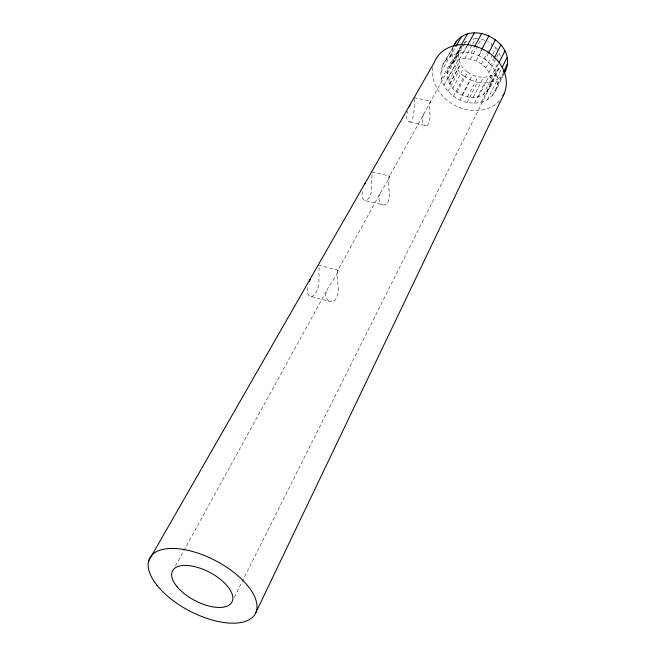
<?xml version="1.0" encoding="UTF-8"?>
<svg xmlns="http://www.w3.org/2000/svg" width="656" height="656" viewBox="0 0 656 656"><rect width="100%" height="100%" fill="white"/><g stroke="black" fill="none" stroke-linecap="round" stroke-linejoin="round"><path stroke-width="0.49" stroke-dasharray="3.28 2.46" d="M414.141 97.629L430.869 101.221L388.951 177.227C386.958 186.05 392.288 196.456 386.63 204.172L384.441 204.934L382.497 204.746L364.506 200.457C361.915 198.407 361.399 194.504 362.514 191.519M414.682 98.777C413.624 106.272 415.273 114.915 410.877 121.483L408.401 121.77C405.744 118.859 406.499 114.661 407.745 111.29M371.763 171.921L389.713 176.095L389.754 177.481L380.341 192.913L337.446 271.002C336.11 280.637 341.448 291.92 335.036 300.309L332.494 301.424L330.132 301.506L310.419 296.348L308.992 295.536L307.828 293.683L307.008 290.903L308.131 285.77M461.652 45.338L430.172 102.188C428.048 109.626 432.427 118.646 427.589 125.157L426.154 125.69L409.508 122.024M319.119 267.517C318.299 276.857 321.325 289.968 312.502 296.192L310.419 296.348M372.132 174.668C370.722 182.975 374.191 195.094 366.253 200.597L364.506 200.457M503.669 74.448C498.298 84.927 494.444 99.163 481.324 102.246C474.157 103.927 466.703 102.967 459.963 100.122C451.213 95.973 443.956 88.421 441.504 78.9C438.388 66.535 448.581 56.801 453.37 46.469M487.121 91.619L497.191 71.397L499.79 67.33C493.271 77.137 491.623 93.119 478.536 96.776C471.09 98.589 463.177 96.596 456.994 92.217C449.909 87.043 445.285 77.572 448.442 68.921C459.011 46.469 498.699 64.509 489.745 87.527L233.684 598.51M440.947 72.357L451.992 52.619L453.173 47.347M447.376 73.693L458.29 53.907L459.372 49.167M495.903 90.307L497.527 84.148L502.939 73.119M318.365 265.139L338.061 270.157C336.348 279.44 326.237 285.745 325.712 295.782L327.295 299.899L330.132 301.506M380.341 192.913C378.848 196.718 377.749 202.827 382.497 204.746M423.628 114.103C422.448 117.563 420.758 123.025 424.686 125.353L426.154 125.69M492.484 95.596L503.398 73.8M497.527 84.148L497.199 77.523L501.274 69.274M487.506 99.655L497.51 79.36L502.422 75.301M481.324 102.246L499.191 66.281M497.199 77.523L494.927 70.889L498.585 63.591M483.3 94.767L493.419 74.546L497.191 71.397M490.696 77.679L497.576 63.968M474.37 103.197L484.595 82.959L491.434 81.967L497.51 79.36M478.536 96.776L488.728 76.572L493.419 74.546M488.933 72.595L496.313 58.007M496.781 57.097L499.085 52.537L500.503 56.728M494.927 70.889L490.852 64.731L493.624 59.278M473.165 97.531L483.447 77.351L488.728 76.572M467.088 102.467L477.445 82.295L484.595 82.959M485.793 67.863L492.312 55.145M492.771 54.235L496.034 47.88L493.935 45.895M490.852 64.731L485.243 59.483L488.056 54.054M467.539 96.973L477.929 76.842L483.447 77.351M481.479 63.837L488.54 50.258M490.893 45.731L491.836 43.919L487.621 41.443M462.029 95.161L472.525 75.079L477.929 76.842M459.963 100.122L470.467 80.016L477.445 82.295M442.308 66.158C448.064 52.341 466.08 49.643 478.511 55.522L481.365 50.118M476.313 60.803L482.021 49.971M456.994 92.217L467.605 72.193C461.922 67.896 457.978 61.156 458.29 53.907M453.452 96.309L464.104 76.276C456.806 70.684 451.607 62.017 451.992 52.619M470.647 58.966L481.233 39.163L486.785 40.943M452.763 88.314L463.48 68.355M471.123 53.136L474.017 47.749M464.891 58.466L472.181 44.993M472.664 44.091L475.584 38.704L479.356 39.007M447.982 91.274L458.765 71.324M449.622 83.73L460.422 63.837M449.868 84.099L460.668 64.198M448.704 81.246L459.544 61.377M447.786 78.745L458.651 58.901M459.438 59.327L466.793 45.871M463.62 52.496L467.047 46.232M175.439 565.939L327.123 289.796M443.907 85.346L454.797 65.477M452.796 63.115L463.185 44.288M454.674 61.467L464.063 44.436M464.555 43.542L465.539 41.746L467.884 40.664M456.535 53.628L460.988 45.584M450.738 65.067L461.84 45.01M441.504 78.9L452.484 59.097M450.352 56.441L455.346 47.511M445.506 60.721L453.034 47.322M430.172 102.188L430.869 101.221M388.951 177.227L389.713 176.095M337.446 271.002L338.061 270.157M464.3 42.845L465.539 41.746M472.91 39.147L475.584 38.704M478.511 55.522L485.243 59.483M467.605 72.193L472.525 75.079M464.104 76.276L470.467 80.016M496.034 47.88L498.068 50.979M499.511 100.811A38.302 31.398 27.7 0 1 454.829 105.386A38.302 31.398 27.7 0 1 433.181 66.026"/><path stroke-width="0.98" d="M504.095 73.562C521.684 43.681 468.204 15.104 453.37 46.469M309.411 281.481L310.362 278.726L434.247 62.525A38.302 31.398 27.7 0 1 482.611 49.077A38.302 31.398 27.7 0 1 503.103 95.792M409.287 106.608L409.861 105.091M364.703 184.246L365.097 183.213M255.865 612.597L504.013 93.964M503.39 72.193L507.449 63.927M502.184 67.445L507.17 57.367M499.036 62.681L504.981 50.815M494.083 58.368L501.02 44.739M488.523 53.152L495.551 39.581M481.84 49.216L488.974 35.703M474.501 46.855L481.742 33.39M467.531 45.33L474.386 32.8M461.48 44.69L467.416 33.973M455.846 46.617L461.332 36.793M453.534 46.428L456.543 41.066M148.625 560.97L310.362 278.726M504.366 72.299L505.817 70.044M157.022 585.349A59.671 28.306 27.7 0 0 251.174 618.419A59.671 28.306 27.7 0 0 199.539 553.68A59.671 28.306 27.7 0 0 157.022 585.349M176.899 586.489A33.546 15.908 27.7 0 0 229.789 604.602A33.546 15.908 27.7 0 0 200.072 568.203A33.546 15.908 27.7 0 0 176.899 586.489"/></g></svg>
